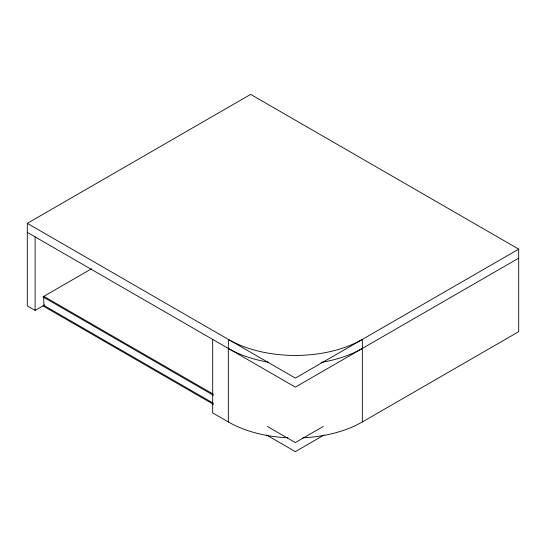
<?xml version="1.0" encoding="UTF-8"?>
<svg xmlns="http://www.w3.org/2000/svg" width="546" height="546" viewBox="0 0 546 546"><rect width="100%" height="100%" fill="white"/><g stroke="black" fill="none" stroke-linecap="round" stroke-linejoin="round"><path stroke-width="0.82" d="M44.704 304.866L35.115 310.401L27.3 305.883L27.3 223.348L250.662 94.39L518.7 249.14L518.7 331.675L362.346 421.949A94.765 54.709 0 0 1 302.771 437.803M91.551 268.789L42.936 296.86L213.418 395.284M518.7 249.14L295.338 378.098L27.3 223.348M518.7 258.169L295.338 387.128L27.3 232.378M323.328 426.419L295.338 442.581L267.294 426.392M324.065 435.019L295.338 451.61L266.557 434.991M213.295 394.185L43.83 296.341L43.83 305.371L213.295 403.214M42.936 305.883L213.418 404.313M287.899 437.803A94.765 54.709 0 0 1 228.33 421.949L212.694 412.919L212.694 339.414M362.346 421.949L362.346 339.414A94.765 54.709 0 0 1 228.33 339.414L228.33 421.949M35.115 236.889L35.115 310.401M362.346 348.437A94.765 54.709 0 0 1 321.062 362.407M268.182 362.169A94.765 54.709 0 0 1 228.33 348.437"/></g></svg>
